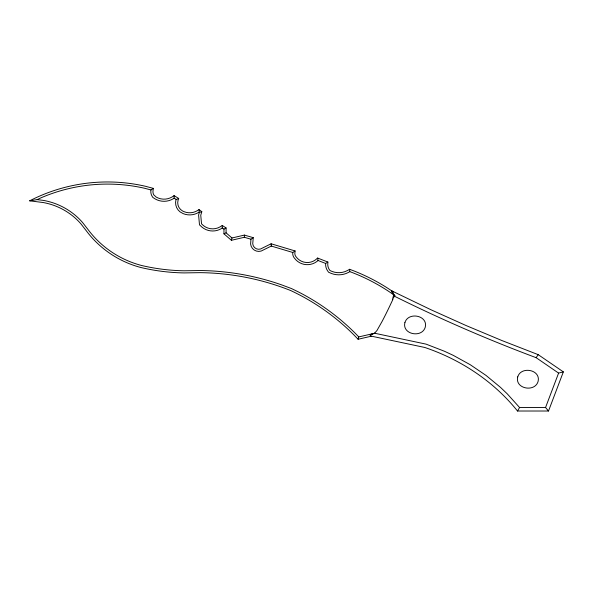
<?xml version="1.0" encoding="UTF-8"?>
<svg xmlns="http://www.w3.org/2000/svg" width="593" height="593" viewBox="0 0 593 593"><rect width="100%" height="100%" fill="white"/><g stroke="black" fill="none" stroke-linecap="round" stroke-linejoin="round"><path stroke-width="0.89" d="M198.974 209.559L201.813 211.686L199.344 212.494L198.974 209.559L197.78 210.411A14.988 14.988 0 0 1 184.045 211.679L182.577 210.989A9.414 9.414 0 0 1 178.056 200.212L178.693 198.433L174.06 195.616L172.267 196.861A15.766 15.766 0 0 1 156.226 197.091L153.728 194.808A6.953 6.953 0 0 1 152.972 191.161L153.35 188.381L145.226 186.224A169.85 169.85 0 0 0 29.65 200.827L43 202.502A65.304 65.304 0 0 1 80.878 223.798L88.683 233.85A99.824 99.824 0 0 0 141.579 267.688L143.862 268.192A202.065 202.065 0 0 0 184.082 272.913L200.323 272.654A252.44 252.44 0 0 1 290.696 290.54A222.004 222.004 0 0 1 353.984 335.008L358.09 339.263L371.455 336.172L424.796 347.468C460.731 359.625 493.68 381.329 517.511 411.016L548.51 411.016L563.35 371.87L538.229 354.666L501.663 340.441L466.083 325.542L431 309.776L391.632 290.792L392.269 293.061L394.834 295.559L394.441 296.211A1501.224 1501.224 0 0 0 536.109 357.668L558.599 373.093L563.35 371.87M201.813 211.686L200.753 215.229L201.538 223.857L203.473 225.622A14.781 14.781 0 0 0 220.299 226.763L222.219 225.429L222.256 227.994L223.954 229.106L223.954 233.82L231.403 240.306L244.338 237.282L244.398 235.087L253.241 237.667L252.737 243.842A6.063 6.063 0 0 0 260.505 249.023L271.105 243.782L295.092 250.95L294.862 253.137A5.011 5.011 0 0 0 295.825 256.472L297.53 258.489A13.847 13.847 0 0 0 315.461 259.897L317.618 258.051L327.877 262.039L327.759 264.352A9.421 9.421 0 0 0 329.211 269.422L329.982 270.519L332.013 271.424A18.598 18.598 0 0 0 347.483 270.534L349.588 269.289L353.02 270.571A192.732 192.732 0 0 1 391.002 290.362L393.611 292.156M327.877 262.039L325.668 263.462L325.624 264.345A11.549 11.549 0 0 0 327.41 270.556L328.574 272.224L331.242 273.41A20.733 20.733 0 0 0 348.484 272.417L349.796 271.638L352.249 272.55A190.605 190.605 0 0 1 393.7 294.803L394.071 294.988M253.241 237.667L250.95 239.209L250.609 244.064A8.198 8.198 0 0 0 261.12 251.069L271.305 246.065L292.786 252.477L295.092 250.95M153.35 188.381L150.985 189.953L150.844 191.02A9.088 9.088 0 0 0 151.838 195.786L152.809 197.402L155.166 198.944A17.894 17.894 0 0 0 173.378 198.685L174.134 198.151L174.06 195.616M231.403 240.306L231.982 237.986L244.398 235.087M391.632 290.792L393.693 294.803L392.522 299.332L394.834 295.559M199.344 212.494L198.596 215.014L199.5 224.866L202.139 227.289A16.915 16.915 0 0 0 221.397 228.594L222.256 227.994M358.09 339.263L358.78 336.92L374.68 333.244L370.358 334.882L370.084 335.401L371.455 336.172M178.693 198.433L175.995 199.641A11.556 11.556 0 0 0 180.116 211.923L183.237 213.65A17.115 17.115 0 0 0 198.937 212.205L198.944 212.198M548.51 411.016L545.553 407.51L558.599 373.093M392.907 299.413L391.395 302.586A206.475 95.54 -63.6 0 1 382.196 321.243L376.978 330.486L374.583 333.222L371.099 334.289M517.511 411.016L519.572 407.51L545.553 407.51M536.102 357.69L538.229 354.666M317.618 258.051L318.033 260.497L316.714 261.624A15.981 15.981 0 0 1 296.018 259.993L294.424 258.125A7.138 7.138 0 0 1 292.786 252.477M223.954 229.106L226.081 227.949L222.219 225.429M29.65 200.827L37.181 199.626L41.258 197.706A167.708 167.708 0 0 1 144.751 188.3L150.985 189.953M223.954 233.82L226.081 232.849L231.982 237.986M37.181 199.626L43.371 200.397A67.432 67.432 0 0 1 82.486 222.397L90.336 232.508A97.689 97.689 0 0 0 142.105 265.62L144.307 266.109A199.974 199.974 0 0 0 184.119 270.786L200.345 270.527A254.486 254.486 0 0 1 281.719 284.907L291.541 288.583L298.064 291.763A224.035 224.035 0 0 1 355.489 333.511L358.78 336.92M374.583 333.222L426.085 344.133L444.424 351.241L453.274 355.363L470.212 364.702L486.008 375.413L500.522 387.399L507.245 393.834L519.572 407.51M244.338 237.282L250.95 239.209M318.033 260.497L325.668 263.462M174.134 198.151L176.106 199.344M393.7 294.803L394.76 295.573M349.588 269.289L349.796 271.638M271.105 243.782L271.305 246.065M226.081 227.949L226.081 232.849M404.908 322.577C401.854 334.489 421.912 338.321 425.24 327.262C428.294 315.343 408.236 311.518 404.908 322.577M517.733 376.874C514.68 388.793 534.738 392.618 538.059 381.558C541.12 369.647 521.062 365.814 517.733 376.874"/></g></svg>
